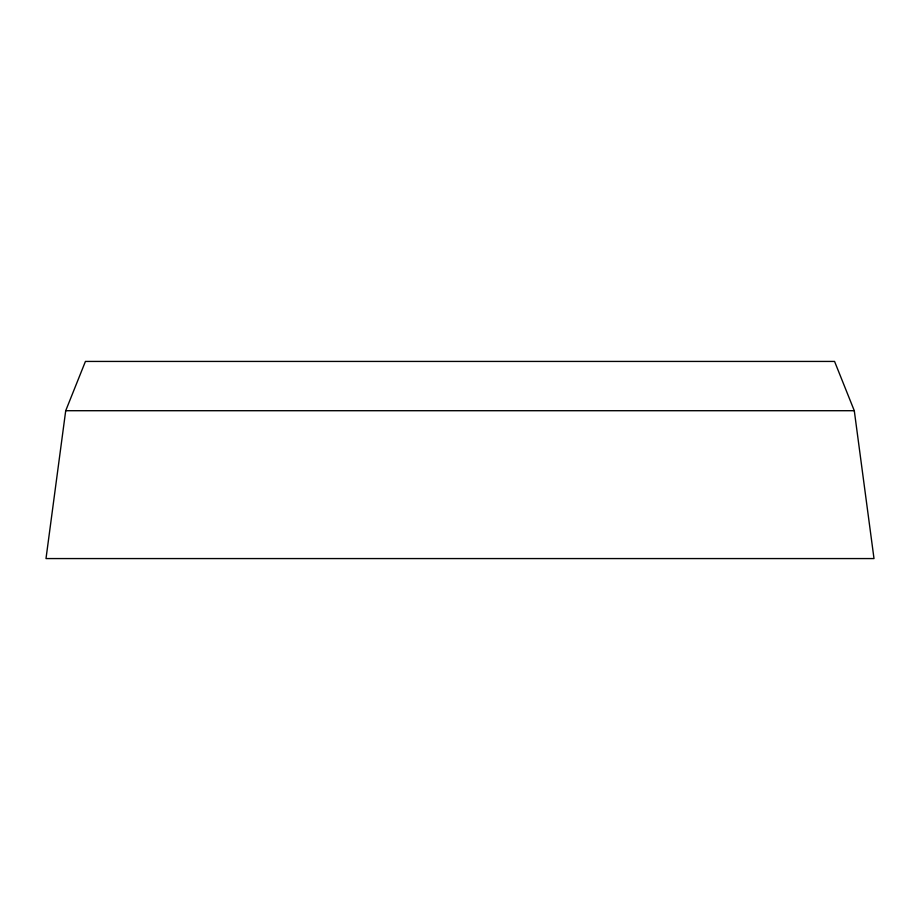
<?xml version="1.0" encoding="UTF-8"?>
<svg xmlns="http://www.w3.org/2000/svg" width="920" height="920" viewBox="0 0 920 920"><rect width="100%" height="100%" fill="white"/><g stroke="black" fill="none" stroke-linecap="round" stroke-linejoin="round"><path stroke-width="1.38" d="M65.711 410.711L46 558.566L874 558.566L854.289 410.711L834.567 361.433L85.433 361.433L65.711 410.711L854.289 410.711"/></g></svg>
